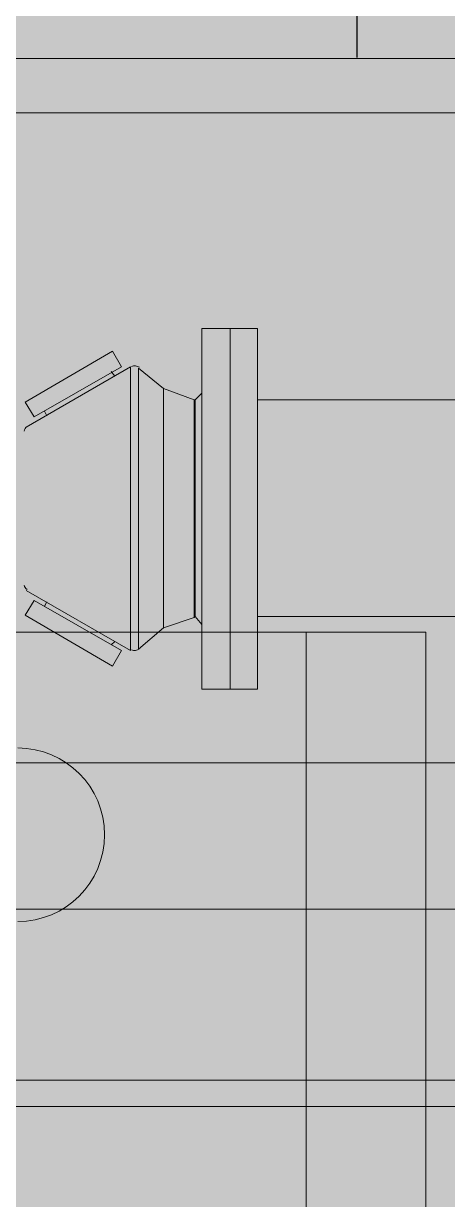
# Model space of a CAD drawing. Header units: millimetres. Extents: x 28 to 201, y 462 to 575.
# Drawn here: x 121.948 to 122.277, y 559.533 to 560.446 of the extents above; entities that cross this region are included whole.
import ezdxf

# ---------------------------------------------------------------- set-up
doc = ezdxf.new("R2010")
doc.units = ezdxf.units.MM
doc.layers.add('1- 3', color=3, linetype='Continuous')
doc.layers.add('8 hatch 2', color=104, linetype='Continuous')

# ---------------------------------------------------------------- blocks, each defined once
blk = doc.blocks.new('CTOBOM')
at = {"color": 0, "lineweight": 20}
for p, q in [((5.82192, -0.61512), (5.82192, -1.76542)), ((5.84217, -1.76542), (5.84217, -0.61512)), ((5.02895, -1.04549), (5.02895, -1.69413)), ((5.07119, -1.69413), (5.07119, -1.04549)), ((7.5575, -1.39401), (5.47428, -1.39401)), ((5.47428, -1.39401), (5.47428, -1.74342))]:
    blk.add_line(p, q, dxfattribs=at)
at = {"color": 0, "linetype": 'ByBlock'}
blk.add_line((5.02829, -1.35441), (4.54136, -1.35441), dxfattribs=at)
at = {"color": 0, "lineweight": 20}
for points in [[(5.57549, -1.67389), (5.57549, -0.56847)], [(5.68903, -1.67389), (5.68903, -0.56847)], [(5.29386, -1.43186), (5.29386, -1.04197)], [(5.46196, -1.43186), (5.46196, -1.04197)], [(5.47428, -1.65062), (5.47428, -2.3019), (7.5575, -2.3019), (7.5575, -1.30122), (5.47428, -1.30122), (5.47428, -1.65062)], [(5.23841, -1.43186), (5.51829, -1.43186), (5.51829, -1.45298), (5.23841, -1.45298)], [(5.23841, -1.45298), (5.23841, -1.43186)], [(5.23841, -1.45298), (5.23841, -1.47498)], [(5.23841, -1.45298), (5.51829, -1.45298), (5.51829, -1.47498), (5.23841, -1.47498)], [(5.29386, -1.48114), (5.29386, -1.48026), (5.28858, -1.47498)], [(5.46284, -1.48114), (5.46196, -1.48026), (5.46812, -1.47498)], [(5.26922, -1.52427), (5.28506, -1.50491), (5.29386, -1.48114)], [(5.29386, -1.48026), (5.46196, -1.48026)], [(5.46284, -1.48114), (5.29386, -1.48114)], [(5.48748, -1.52427), (5.47076, -1.50491), (5.46284, -1.48114)], [(5.28506, -1.50491), (5.47076, -1.50491)], [(5.31498, -1.6114), (5.26834, -1.53043)], [(5.48836, -1.53043), (5.26834, -1.53043)], [(5.26922, -1.52427), (5.48748, -1.52427)], [(5.44172, -1.6114), (5.48836, -1.53043)], [(5.26834, -1.53747), (5.25601, -1.54451)], [(5.26834, -1.53747), (5.30706, -1.60524)], [(5.48836, -1.53747), (5.44964, -1.60524)], [(5.48836, -1.53747), (5.50068, -1.54451)], [(5.25601, -1.54451), (5.29562, -1.61228)], [(5.27186, -1.54539), (5.27538, -1.54275)], [(5.50068, -1.54451), (5.46108, -1.61228)], [(5.48396, -1.54539), (5.48132, -1.54275)], [(5.30266, -1.59732), (5.30618, -1.59556)], [(5.45404, -1.59732), (5.45052, -1.59556)], [(5.29562, -1.61228), (5.30706, -1.60524)], [(5.46108, -1.61228), (5.44964, -1.60524)]]:
    blk.add_lwpolyline(points, dxfattribs=at)
for points in [[(5.26862, -1.5236), (5.26737, -1.52542), (5.26711, -1.52774), (5.26792, -1.52978)], [(5.4879, -1.52978), (5.48871, -1.52774), (5.48845, -1.52542), (5.4872, -1.5236)], [(5.31479, -1.6108), (5.31552, -1.61203), (5.31676, -1.61287), (5.31818, -1.6131)], [(5.43764, -1.6131), (5.43906, -1.61287), (5.4403, -1.61203), (5.44103, -1.6108)]]:
    blk.add_open_spline(points, degree=3, dxfattribs=at)
blk.add_open_spline([(5.69871, -1.618), (5.69871, -1.58082), (5.66857, -1.55067), (5.63138, -1.55067), (5.5942, -1.55067), (5.56405, -1.58082), (5.56405, -1.618)], degree=3, knots=[0, 0, 0, 0, 1, 1, 1, 2, 2, 2, 2], dxfattribs=at)
blk = doc.blocks.new('zonas hatch')
at = {"layer": '8 hatch 2', "ltscale": 2, "transparency": 33554483}
h = blk.add_hatch(color=6, dxfattribs=at)
h.dxf.hatch_style = 1
h.paths.add_polyline_path([(79.84048, 79.60505), (60.14999, 79.60505), (60.14999, 62.26086), (84.49943, 62.26086)])

msp = doc.modelspace()

# ---------------------------------------------------------------- block references
at = {"color": 1}
msp.add_blockref('zonas hatch', (43.72087, 485.84233), dxfattribs=at)
at = {"layer": '1- 3', "rotation": 270}
msp.add_blockref('CTOBOM', (123.56135, 565.44738), dxfattribs=at)

doc.saveas('drawing.dxf')
